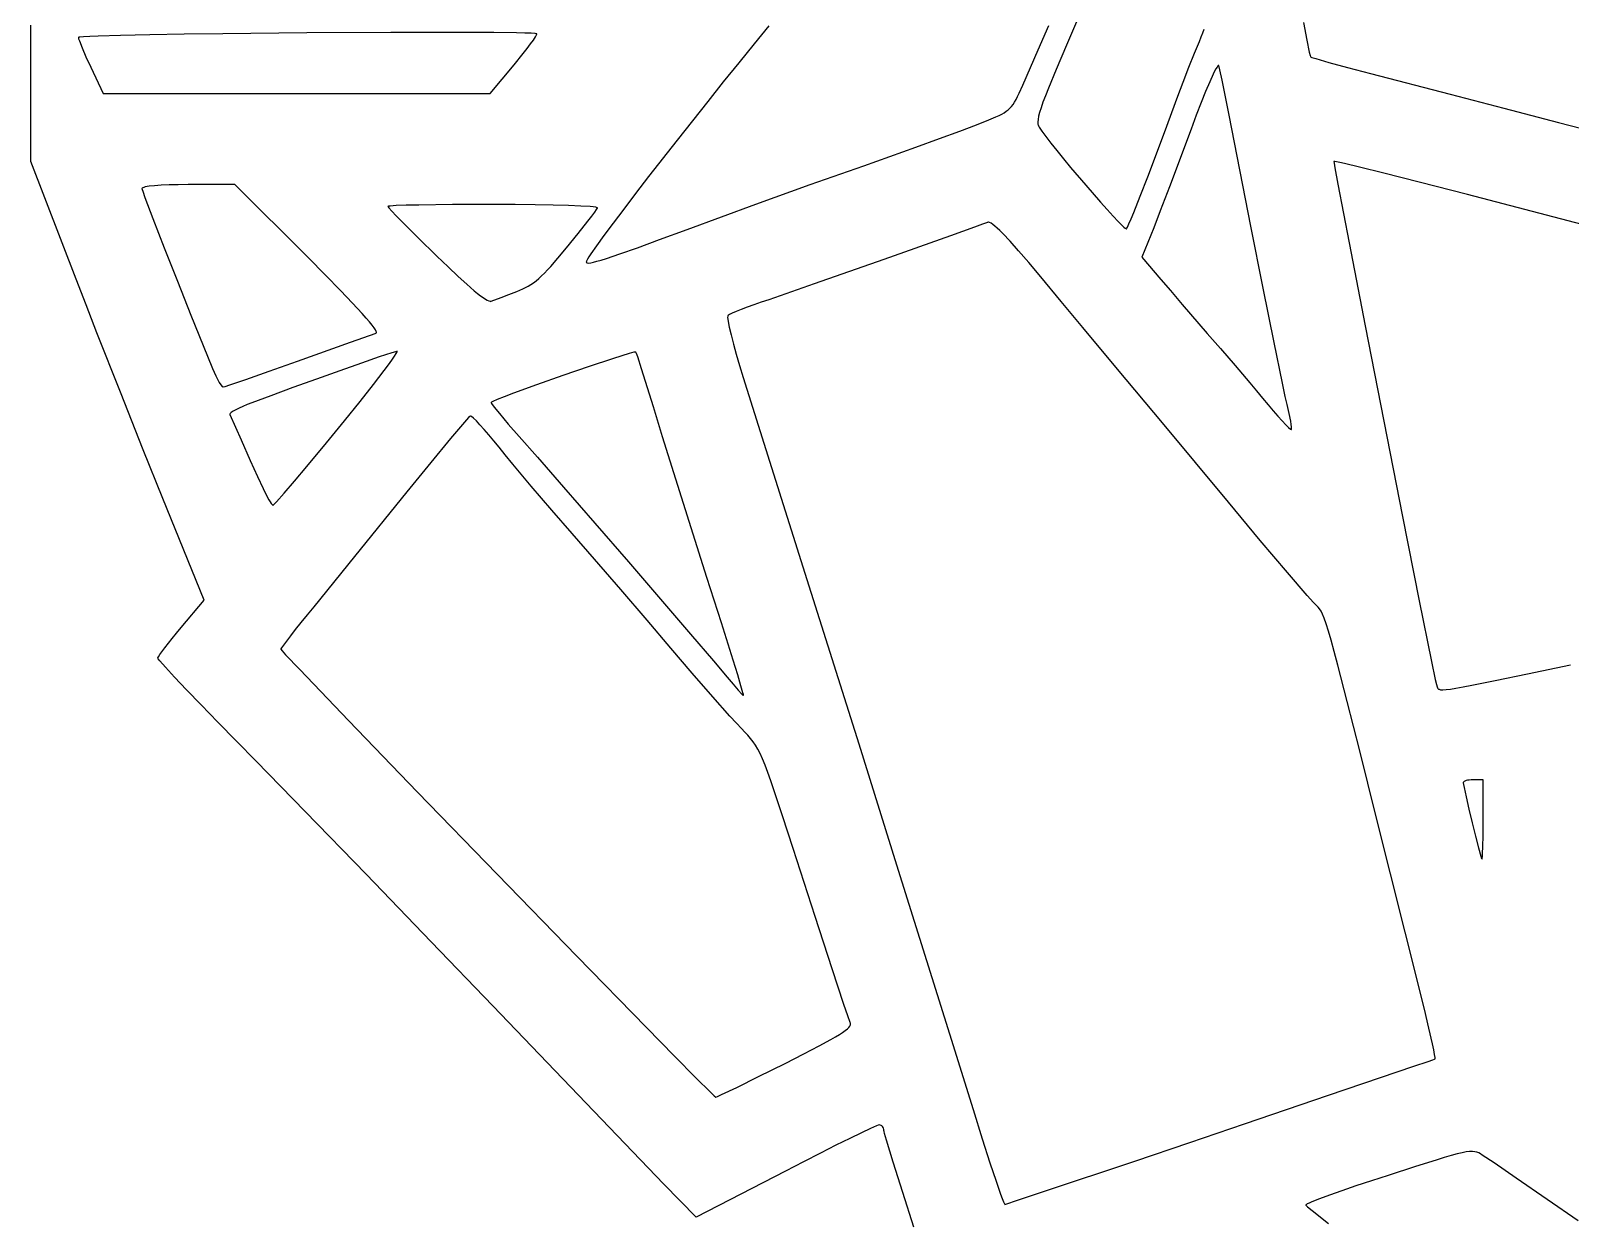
# Model space of a CAD drawing. Extents: x 41 to 5723, y -4869 to 395.
# Drawn here: x 41 to 2607, y -2888 to -901 of the extents above; entities that cross this region are included whole.
import ezdxf

# ---------------------------------------------------------------- set-up
doc = ezdxf.new("R2010")
doc.units = 0

msp = doc.modelspace()

# ---------------------------------------------------------------- linework, layer by layer
at = {"layer": 'Layer 1'}
for p, q in [((40.74402, -1119.62979), (40.74402, -892.08779)), ((1271.0601, -893.41415), (1246.387086, -923.435708)), ((1720.023901, -933.184125), (1737.924622, -892.721359)), ((1788.988142, -874.89395), (1766.989506, -925.585938)), ((2162.399849, -887.762757), (2167.961522, -917.12924)), ((120.679445, -912.317263), (120.1281, -912.59627)), ((120.1281, -912.59627), (120.547971, -914.700793)), ((120.547971, -914.700793), (121.750739, -918.394367)), ((122.310318, -912.038528), (120.679445, -912.317263)), ((121.750739, -918.394367), (126.163904, -929.711504)), ((128.671663, -911.482967), (122.310318, -912.038528)), ((138.934174, -910.931765), (128.671663, -911.482967)), ((152.819887, -910.387104), (138.934174, -910.931765)), ((190.34907, -909.326124), (152.819887, -910.387104)), ((239.035512, -908.317465), (190.34907, -909.326124)), ((296.655514, -907.37857), (239.035512, -908.317465)), ((360.985373, -906.526878), (296.655514, -907.37857)), ((500.879866, -905.15487), (360.985373, -906.526878)), ((640.929389, -904.340967), (500.879866, -905.15487)), ((705.453035, -904.186907), (640.929389, -904.340967)), ((763.344337, -904.224695), (705.453035, -904.186907)), ((812.379595, -904.471773), (763.344337, -904.224695)), ((850.335109, -904.945581), (812.379595, -904.471773)), ((864.463055, -905.272959), (850.335109, -904.945581)), ((874.987177, -905.663559), (864.463055, -905.272959)), ((868.279735, -930.808329), (873.942175, -923.262287)), ((873.942175, -923.262287), (878.519412, -916.86346)), ((881.629513, -906.119563), (874.987177, -905.663559)), ((878.519412, -916.86346), (881.848666, -911.821136)), ((883.408148, -906.372772), (881.629513, -906.119563)), ((881.848666, -911.821136), (883.767155, -908.344603)), ((884.1121, -906.64315), (883.408148, -906.372772)), ((883.767155, -908.344603), (884.146494, -907.258911)), ((884.146494, -907.258911), (884.1121, -906.64315)), ((1246.387086, -923.435708), (1220.95344, -954.682976)), ((1980.748998, -938.682812), (1988.7485, -919.21115)), ((1988.7485, -919.21115), (1991.887686, -911.793963)), ((1991.887686, -911.793963), (1994.607324, -905.049219)), ((1994.607324, -905.049219), (1996.906444, -898.796694)), ((2167.961522, -917.12924), (2171.988397, -937.178523)), ((126.163904, -929.711504), (132.685467, -944.873348)), ((132.685467, -944.873348), (140.6333, -962.20557)), ((846.409, -958.23685), (861.694872, -939.292295)), ((861.694872, -939.292295), (868.279735, -930.808329)), ((1694.3924, -991.97125), (1720.023901, -933.184125)), ((1766.989506, -925.585938), (1749.796767, -965.906481)), ((1971.385238, -962.371275), (1980.748998, -938.682812)), ((2171.988397, -937.178523), (2173.259143, -942.800844)), ((2173.259143, -942.800844), (2173.94562, -945.00382)), ((2173.94562, -945.00382), (2176.419631, -946.007635)), ((2176.419631, -946.007635), (2182.575588, -947.949374)), ((2182.575588, -947.949374), (2204.290027, -954.18154)), ((140.6333, -962.20557), (161.1385, -1005.86177)), ((806.7225, -1005.86177), (846.41, -958.23677)), ((846.41, -958.23677), (846.409, -958.23685)), ((1220.95344, -954.682976), (1195.083757, -986.738343)), ((1749.796767, -965.906481), (1736.94484, -997.142321)), ((1961.773433, -987.299975), (1971.385238, -962.371275)), ((2011.739183, -973.977951), (2005.943674, -986.67999)), ((2014.201885, -968.971806), (2011.739183, -973.977951)), ((2016.340964, -964.934592), (2014.201885, -968.971806)), ((2018.131227, -961.920568), (2016.340964, -964.934592)), ((2019.547482, -959.983997), (2018.131227, -961.920568)), ((2020.107484, -959.436711), (2019.547482, -959.983997)), ((2020.564537, -959.179137), (2020.107484, -959.436711)), ((2020.915492, -959.218056), (2020.564537, -959.179137)), ((2021.1572, -959.56025), (2020.915492, -959.218056)), ((2022.889661, -966.7844), (2021.1572, -959.56025)), ((2026.459216, -983.744453), (2022.889661, -966.7844)), ((2204.290027, -954.18154), (2235.802313, -962.770146)), ((2235.802313, -962.770146), (2273.82582, -972.78502)), ((2273.82582, -972.78502), (2406.530795, -1007.26352)), ((1195.083757, -986.738343), (1169.102631, -1019.184197)), ((1688.312661, -1005.432944), (1694.3924, -991.97125)), ((1736.94484, -997.142321), (1732.001343, -1009.755584)), ((1953.0298, -1010.49235), (1961.773433, -987.299975)), ((2005.943674, -986.67999), (1999.155975, -1002.606624)), ((2038.27245, -1042.407375), (2026.459216, -983.744453)), ((161.1385, -1005.86177), (483.9305, -1005.86177)), ((483.9305, -1005.86177), (806.7225, -1005.86177)), ((1169.102631, -1019.184197), (1118.104432, -1083.576925)), ((1675.588955, -1027.489084), (1678.13757, -1024.108798)), ((1678.13757, -1024.108798), (1680.612547, -1020.28668)), ((1680.612547, -1020.28668), (1683.085587, -1015.949091)), ((1683.085587, -1015.949091), (1685.628392, -1011.022392)), ((1685.628392, -1011.022392), (1688.312661, -1005.432944)), ((1727.968642, -1020.5802), (1724.788602, -1029.777011)), ((1732.001343, -1009.755584), (1727.968642, -1020.5802)), ((1930.374875, -1071.18125), (1953.0298, -1010.49235)), ((1991.577621, -1021.323768), (1983.410151, -1042.397338)), ((1999.155975, -1002.606624), (1991.577621, -1021.323768)), ((2406.530795, -1007.26352), (2496.044623, -1030.548904)), ((1617.310656, -1058.095212), (1637.507, -1050.17955)), ((1637.507, -1050.17955), (1649.663877, -1044.965409)), ((1649.663877, -1044.965409), (1654.735593, -1042.616072)), ((1654.735593, -1042.616072), (1659.231762, -1040.340372)), ((1659.231762, -1040.340372), (1663.224087, -1038.064671)), ((1663.224087, -1038.064671), (1666.784267, -1035.71533)), ((1666.784267, -1035.71533), (1669.984004, -1033.218711)), ((1669.984004, -1033.218711), (1672.895, -1030.501175)), ((1672.895, -1030.501175), (1675.588955, -1027.489084)), ((1719.783092, -1049.209044), (1719.43234, -1053.503064)), ((1720.753963, -1043.93059), (1719.783092, -1049.209044)), ((1722.403087, -1037.50686), (1720.753963, -1043.93059)), ((1724.788602, -1029.777011), (1722.403087, -1037.50686)), ((1983.410151, -1042.397338), (1974.8551, -1065.39325)), ((2074.7353, -1227.45025), (2038.27245, -1042.407375)), ((2496.044623, -1030.548904), (2587.35682, -1054.14432)), ((1555.24475, -1081.212816), (1589.417062, -1068.607581)), ((1589.417062, -1068.607581), (1617.310656, -1058.095212)), ((1719.43234, -1053.503064), (1719.643572, -1056.973493)), ((1719.643572, -1056.973493), (1719.941764, -1058.450124)), ((1719.941764, -1058.450124), (1720.358651, -1059.781174)), ((1720.358651, -1059.781174), (1721.519442, -1062.08695)), ((1721.519442, -1062.08695), (1725.944233, -1068.719456)), ((1725.944233, -1068.719456), (1732.547185, -1077.691934)), ((1732.547185, -1077.691934), (1740.994985, -1088.615842)), ((1902.759, -1144.76835), (1930.374875, -1071.18125)), ((1974.8551, -1065.39325), (1938.805637, -1161.38725)), ((2587.35682, -1054.14432), (2766.859945, -1101.10782)), ((1118.104432, -1083.576925), (1070.5556, -1144.520275)), ((1429.240812, -1126.547306), (1516.21225, -1095.407075)), ((1516.21225, -1095.407075), (1555.24475, -1081.212816)), ((1740.994985, -1088.615842), (1750.954322, -1101.102636)), ((1750.954322, -1101.102636), (1762.091882, -1114.763775)), ((116.15022, -1315.42179), (40.74402, -1119.62979)), ((1339.851, -1157.99755), (1429.240812, -1126.547306)), ((1762.091882, -1114.763775), (1774.074353, -1129.210717)), ((2213.409442, -1119.501691), (2212.97486, -1119.63325)), ((2212.97486, -1119.63325), (2213.276723, -1122.329505)), ((2213.276723, -1122.329505), (2214.513849, -1129.715634)), ((2214.250005, -1119.487491), (2213.409442, -1119.501691)), ((2217.346741, -1119.862041), (2214.250005, -1119.487491)), ((2222.660391, -1120.858636), (2217.346741, -1119.862041)), ((2230.586282, -1122.579016), (2222.660391, -1120.858636)), ((2255.856081, -1128.598076), (2230.586282, -1122.579016)), ((2296.318735, -1138.733125), (2255.856081, -1128.598076)), ((1070.5556, -1144.520275), (1048.886183, -1172.654406)), ((1774.074353, -1129.210717), (1799.240779, -1158.907837)), ((1890.294801, -1177.283745), (1902.759142, -1144.76895)), ((1902.759142, -1144.76895), (1902.759, -1144.76835)), ((2214.513849, -1129.715634), (2219.550685, -1157.318248)), ((2355.136842, -1153.798064), (2296.318735, -1138.733125)), ((2435.473001, -1174.606797), (2355.136842, -1153.798064)), ((226.045518, -1164.244276), (225.9568, -1164.61243)), ((225.9568, -1164.61243), (226.289184, -1166.052668)), ((226.309976, -1163.884115), (226.045518, -1164.244276)), ((226.289184, -1166.052668), (227.259367, -1169.064998)), ((227.35594, -1163.188744), (226.309976, -1163.884115)), ((227.259367, -1169.064998), (230.951318, -1179.39705)), ((229.074344, -1162.528255), (227.35594, -1163.188744)), ((231.444839, -1161.904585), (229.074344, -1162.528255)), ((230.951318, -1179.39705), (244.208878, -1214.428487)), ((238.060715, -1160.775456), (231.444839, -1161.904585)), ((247.040787, -1159.816859), (238.060715, -1160.775456)), ((258.222274, -1159.044297), (247.040787, -1159.816859)), ((271.442392, -1158.473273), (258.222274, -1159.044297)), ((286.538362, -1158.119289), (271.442392, -1158.473273)), ((303.3474, -1157.99785), (286.538362, -1158.119289)), ((380.738, -1157.99785), (303.3474, -1157.99785)), ((503.108, -1279.70585), (380.738, -1157.99785)), ((1048.886183, -1172.654406), (1029.052893, -1198.673359)), ((1249.479275, -1190.657062), (1339.851, -1157.99755)), ((1799.240779, -1158.907837), (1823.787101, -1187.08566)), ((1879.442766, -1204.465536), (1890.294801, -1177.283745)), ((1938.805637, -1161.38725), (1923.509411, -1201.849844)), ((2219.550685, -1157.318248), (2238.172282, -1255.170053)), ((2673.34986, -1236.71125), (2435.473001, -1174.606797)), ((636.290647, -1194.193243), (636.06, -1194.37732)), ((636.06, -1194.37732), (636.479548, -1195.153273)), ((636.974997, -1194.013163), (636.290647, -1194.193243)), ((636.479548, -1195.153273), (637.711062, -1196.709216)), ((639.659268, -1193.665479), (636.974997, -1194.013163)), ((637.711062, -1196.709216), (642.447205, -1201.994417)), ((649.971311, -1193.0234), (639.659268, -1193.665479)), ((642.447205, -1201.994417), (649.942867, -1209.89961)), ((666.267489, -1192.458835), (649.971311, -1193.0234)), ((687.819162, -1191.979536), (666.267489, -1192.458835)), ((743.774433, -1191.307742), (687.819162, -1191.979536)), ((812.008, -1191.07003), (743.774433, -1191.307742)), ((848.375267, -1191.190178), (812.008, -1191.07003)), ((881.688461, -1191.535117), (848.375267, -1191.190178)), ((911.373973, -1192.081595), (881.688461, -1191.535117)), ((936.858195, -1192.806356), (911.373973, -1192.081595)), ((957.567518, -1193.686147), (936.858195, -1192.806356)), ((972.928332, -1194.697712), (957.567518, -1193.686147)), ((978.423796, -1195.245643), (972.928332, -1194.697712)), ((975.845505, -1210.685104), (980.783178, -1204.102822)), ((982.367029, -1195.817798), (978.423796, -1195.245643)), ((980.783178, -1204.102822), (984.015525, -1199.458404)), ((984.686331, -1196.411269), (982.367029, -1195.817798)), ((984.015525, -1199.458404), (984.91953, -1197.947675)), ((985.214601, -1196.71509), (984.686331, -1196.411269)), ((984.91953, -1197.947675), (985.31, -1197.02315)), ((985.31, -1197.02315), (985.214601, -1196.71509)), ((1029.052893, -1198.673359), (1011.380323, -1222.159524)), ((1191.860091, -1211.668698), (1249.479275, -1190.657062)), ((1823.787101, -1187.08566), (1834.994442, -1199.633478)), ((1834.994442, -1199.633478), (1845.046819, -1210.635845)), ((1874.970178, -1215.165137), (1879.442766, -1204.465536)), ((1923.509411, -1201.849844), (1912.678, -1230.09625)), ((244.208878, -1214.428487), (263.140493, -1263.164513)), ((649.942867, -1209.89961), (659.872487, -1220.091484)), ((659.872487, -1220.091484), (685.731352, -1246.002019)), ((953.125972, -1239.346128), (969.43505, -1218.93395)), ((969.43505, -1218.93395), (975.845505, -1210.685104)), ((1011.380323, -1222.159524), (996.193069, -1242.695291)), ((1134.799, -1232.74235), (1191.860091, -1211.668698)), ((1613.735338, -1229.035462), (1573.928981, -1243.406612)), ((1627.233873, -1224.041604), (1613.735338, -1229.035462)), ((1635.5273, -1220.83445), (1627.233873, -1224.041604)), ((1636.260283, -1220.668252), (1635.5273, -1220.83445)), ((1637.09682, -1220.66762), (1636.260283, -1220.668252)), ((1639.091699, -1221.1742), (1637.09682, -1220.66762)), ((1641.534222, -1222.376475), (1639.091699, -1221.1742)), ((1644.446677, -1224.29673), (1641.534222, -1222.376475)), ((1647.851347, -1226.957251), (1644.446677, -1224.29673)), ((1651.770519, -1230.380323), (1647.851347, -1226.957251)), ((1656.226479, -1234.588232), (1651.770519, -1230.380323)), ((1845.046819, -1210.635845), (1853.61092, -1219.704218)), ((1853.61092, -1219.704218), (1860.353432, -1226.450055)), ((1860.353432, -1226.450055), (1862.937432, -1228.830603)), ((1862.937432, -1228.830603), (1864.941044, -1230.484813)), ((1864.941044, -1230.484813), (1866.322602, -1231.364118)), ((1866.322602, -1231.364118), (1866.76709, -1231.498004)), ((1866.76709, -1231.498004), (1867.040442, -1231.41995)), ((1867.040442, -1231.41995), (1867.688657, -1230.621227)), ((1867.688657, -1230.621227), (1868.62949, -1228.998911)), ((1868.62949, -1228.998911), (1871.319244, -1223.461785)), ((1871.319244, -1223.461785), (1874.970178, -1215.165137)), ((1912.678, -1230.09625), (1892.8343, -1279.04415)), ((2095.116506, -1330.782673), (2074.7353, -1227.45025)), ((685.731352, -1246.002019), (717.4193, -1277.05952)), ((933.7163, -1263.16895), (953.125972, -1239.346128)), ((996.193069, -1242.695291), (983.815725, -1259.863047)), ((1051.900019, -1263.076624), (1089.028137, -1249.58778)), ((1089.028137, -1249.58778), (1134.7991, -1232.74255)), ((1134.7991, -1232.74255), (1134.799, -1232.74235)), ((1573.928981, -1243.406612), (1462.72135, -1282.8459)), ((1661.241513, -1239.603262), (1656.226479, -1234.588232)), ((1673.037942, -1252.143832), (1661.241513, -1239.603262)), ((1687.338092, -1268.180314), (1673.037942, -1252.143832)), ((2238.172282, -1255.170053), (2264.948414, -1393.360441)), ((263.140493, -1263.164513), (285.157175, -1319.062897)), ((532.168125, -1308.953401), (503.108, -1279.70585)), ((717.4193, -1277.05952), (736.234669, -1295.194057)), ((907.402659, -1294.25748), (919.528538, -1280.294511)), ((919.528538, -1280.294511), (933.7163, -1263.16895)), ((968.789145, -1282.424088), (967.295874, -1285.306825)), ((971.228341, -1278.38614), (968.789145, -1282.424088)), ((974.572885, -1273.245183), (971.228341, -1278.38614)), ((983.815725, -1259.863047), (974.572885, -1273.245183)), ((991.754442, -1283.691488), (1000.44075, -1280.946339)), ((1000.44075, -1280.946339), (1022.631854, -1273.449379)), ((1022.631854, -1273.449379), (1051.900019, -1263.076624)), ((1462.72135, -1282.8459), (1346.800944, -1323.525462)), ((1704.32025, -1287.890992), (1687.338092, -1268.180314)), ((1892.8343, -1279.04415), (1924.5843, -1316.08575)), ((736.234669, -1295.194057), (752.972655, -1310.886887)), ((892.028586, -1310.221624), (896.858076, -1305.491937)), ((896.858076, -1305.491937), (901.962743, -1300.188642)), ((901.962743, -1300.188642), (907.402659, -1294.25748)), ((966.916639, -1286.298676), (966.7891, -1286.98215)), ((966.7891, -1286.98215), (966.88997, -1287.549319)), ((966.88997, -1287.549319), (967.200735, -1288.008088)), ((967.295874, -1285.306825), (966.916639, -1286.298676)), ((967.200735, -1288.008088), (967.733628, -1288.354703)), ((967.733628, -1288.354703), (968.500882, -1288.58541)), ((968.500882, -1288.58541), (970.787402, -1288.68408)), ((970.787402, -1288.68408), (974.158156, -1288.274059)), ((974.158156, -1288.274059), (978.711007, -1287.325311)), ((978.711007, -1287.325311), (984.543815, -1285.8078)), ((984.543815, -1285.8078), (991.754442, -1283.691488)), ((1724.1627, -1311.45415), (1704.32025, -1287.890992)), ((132.792636, -1358.459148), (116.15022, -1315.42179)), ((285.157175, -1319.062897), (307.669935, -1375.581411)), ((556.871953, -1334.224453), (532.168125, -1308.953401)), ((577.265991, -1355.573265), (556.871953, -1334.224453)), ((752.972655, -1310.886887), (767.602247, -1324.114756)), ((767.602247, -1324.114756), (780.092437, -1334.854407)), ((851.034, -1335.92935), (856.090208, -1333.920434)), ((856.090208, -1333.920434), (860.880931, -1331.82625)), ((860.880931, -1331.82625), (865.466242, -1329.592539)), ((865.466242, -1329.592539), (869.906216, -1327.165039)), ((869.906216, -1327.165039), (874.260925, -1324.489492)), ((874.260925, -1324.489492), (878.590443, -1321.511637)), ((878.590443, -1321.511637), (882.954843, -1318.177213)), ((882.954843, -1318.177213), (887.4142, -1314.431962)), ((887.4142, -1314.431962), (892.028586, -1310.221624)), ((1346.800944, -1323.525462), (1271.0643, -1349.81845)), ((1758.53792, -1353.022625), (1724.1627, -1311.45415)), ((1924.5843, -1316.08575), (1940.39728, -1334.699587)), ((2113.265265, -1421.092462), (2095.116506, -1330.782673)), ((151.062815, -1405.224956), (132.792636, -1358.459148)), ((593.396742, -1373.054099), (577.265991, -1355.573265)), ((780.092437, -1334.854407), (785.525567, -1339.283884)), ((785.525567, -1339.283884), (790.412217, -1343.082585)), ((790.412217, -1343.082585), (794.748512, -1346.247604)), ((794.748512, -1346.247604), (798.530577, -1348.776034)), ((798.530577, -1348.776034), (801.754534, -1350.664967)), ((801.754534, -1350.664967), (804.416507, -1351.911498)), ((804.416507, -1351.911498), (806.512621, -1352.512717)), ((806.512621, -1352.512717), (807.34727, -1352.570428)), ((807.34727, -1352.570428), (808.039, -1352.46572)), ((808.039, -1352.46572), (824.823497, -1346.181865)), ((824.823497, -1346.181865), (837.525568, -1341.303597)), ((837.525568, -1341.303597), (851.0338, -1335.92922)), ((851.0338, -1335.92922), (851.034, -1335.92935)), ((1246.280308, -1358.23137), (1235.089787, -1362.259542)), ((1258.369997, -1354.048167), (1246.280308, -1358.23137)), ((1271.0643, -1349.81845), (1258.369997, -1354.048167)), ((1794.277363, -1395.9555), (1758.53792, -1353.022625)), ((1940.39728, -1334.699587), (1960.303037, -1357.840275)), ((1960.303037, -1357.840275), (2001.9749, -1406.04405)), ((307.669935, -1375.581411), (328.089784, -1426.177824)), ((599.877919, -1380.36098), (593.396742, -1373.054099)), ((605.310714, -1386.721214), (599.877919, -1380.36098)), ((1202.489683, -1377.275719), (1202.38633, -1379.245558)), ((1202.38633, -1379.245558), (1202.608538, -1382.133945)), ((1202.668289, -1376.651606), (1202.489683, -1377.275719)), ((1202.608538, -1382.133945), (1203.140805, -1385.888555)), ((1202.9341, -1376.27675), (1202.668289, -1376.651606)), ((1203.757381, -1375.558124), (1202.9341, -1376.27675)), ((1205.210467, -1374.651526), (1203.757381, -1375.558124)), ((1209.858773, -1372.328673), (1205.210467, -1374.651526)), ((1216.584465, -1369.416713), (1209.858773, -1372.328673)), ((1225.092988, -1366.024162), (1216.584465, -1369.416713)), ((1235.089787, -1362.259542), (1225.092988, -1366.024162)), ((190.068057, -1504.019815), (151.062815, -1405.224956)), ((573.800737, -1420.679062), (616.217, -1405.38285)), ((609.70094, -1392.141583), (605.310714, -1386.721214)), ((613.05441, -1396.62887), (609.70094, -1392.141583)), ((615.376938, -1400.189858), (613.05441, -1396.62887)), ((616.674337, -1402.831329), (615.376938, -1400.189858)), ((616.217, -1405.38285), (616.711035, -1405.084278)), ((616.94043, -1403.809365), (616.674337, -1402.831329)), ((616.711035, -1405.084278), (616.95242, -1404.560066)), ((616.95242, -1404.560066), (616.94043, -1403.809365)), ((1203.140805, -1385.888555), (1205.073502, -1395.787155)), ((1205.073502, -1395.787155), (1208.060398, -1408.522774)), ((1208.060398, -1408.522774), (1211.977468, -1423.676827)), ((1852.4857, -1465.57415), (1794.277363, -1395.9555)), ((2001.9749, -1406.04405), (2023.782358, -1430.890094)), ((2264.948414, -1393.360441), (2295.987846, -1552.061186)), ((328.089784, -1426.177824), (343.827736, -1464.309907)), ((485.248, -1452.34635), (573.800737, -1420.679062)), ((648.492043, -1436.462972), (642.38584, -1438.338016)), ((651.269, -1435.80975), (648.492043, -1436.462972)), ((650.053406, -1439.602811), (651.450406, -1436.772226)), ((651.465878, -1435.870571), (651.269, -1435.80975)), ((651.450406, -1436.772226), (651.561062, -1436.052145)), ((651.561062, -1436.052145), (651.465878, -1435.870571)), ((1211.977468, -1423.676827), (1216.700691, -1440.830731)), ((2023.782358, -1430.890094), (2048.442337, -1459.45685)), ((2127.197217, -1488.829895), (2113.265265, -1421.092462)), ((438.294803, -1469.110666), (485.24821, -1452.34683)), ((485.24821, -1452.34683), (485.248, -1452.34635)), ((591.877376, -1455.517825), (556.019127, -1468.138487)), ((621.627456, -1445.245855), (591.877376, -1455.517825)), ((642.38584, -1438.338016), (621.627456, -1445.245855)), ((629.979737, -1467.900885), (637.041164, -1458.45054)), ((637.041164, -1458.45054), (642.783864, -1450.527234)), ((642.783864, -1450.527234), (647.142918, -1444.216236)), ((647.142918, -1444.216236), (650.053406, -1439.602811)), ((971.629007, -1461.21196), (927.516766, -1476.406116)), ((1010.353987, -1448.304487), (971.629007, -1461.21196)), ((1025.964288, -1443.316261), (1010.353987, -1448.304487)), ((1038.149415, -1439.629312), (1025.964288, -1443.316261)), ((1046.216581, -1437.486841), (1038.149415, -1439.629312)), ((1048.489433, -1437.070785), (1046.216581, -1437.486841)), ((1049.473, -1437.13205), (1048.489433, -1437.070785)), ((1050.479426, -1439.426477), (1049.473, -1437.13205)), ((1052.439273, -1445.069537), (1050.479426, -1439.426477)), ((1058.816162, -1464.913275), (1052.439273, -1445.069537)), ((1216.700691, -1440.830731), (1222.106043, -1459.5659)), ((1222.106043, -1459.5659), (1228.0695, -1479.46375)), ((2048.442337, -1459.45685), (2072.854273, -1488.271706)), ((343.827736, -1464.309907), (349.13194, -1476.657378)), ((349.13194, -1476.657378), (352.2948, -1483.43543)), ((352.2948, -1483.43543), (353.588002, -1485.846132)), ((353.588002, -1485.846132), (354.950968, -1488.0863)), ((354.950968, -1488.0863), (357.669147, -1491.868997)), ((372.417588, -1491.972325), (399.341024, -1482.773917)), ((399.341024, -1482.773917), (438.294803, -1469.110666)), ((516.936238, -1482.092401), (477.512235, -1496.364127)), ((556.019127, -1468.138487), (516.936238, -1482.092401)), ((612.160387, -1491.041625), (629.979737, -1467.900885)), ((927.516766, -1476.406116), (883.559554, -1491.941339)), ((1078.5772, -1528.41325), (1058.816162, -1464.913275)), ((1228.0695, -1479.46375), (1272.139175, -1619.031225)), ((1927.395838, -1555.28385), (1852.4857, -1465.57415)), ((2072.854273, -1488.271706), (2083.998298, -1501.68698)), ((228.329131, -1599.962162), (190.068057, -1504.019815)), ((357.669147, -1491.868997), (360.015256, -1494.411462)), ((360.015256, -1494.411462), (360.913132, -1495.101337)), ((360.913132, -1495.101337), (361.55521, -1495.34163)), ((361.55521, -1495.34163), (364.726847, -1494.470882)), ((364.726847, -1494.470882), (372.417588, -1491.972325)), ((440.630647, -1509.938223), (409.175, -1521.79925)), ((477.512235, -1496.364127), (440.630647, -1509.938223)), ((589.845177, -1519.267318), (612.160387, -1491.041625)), ((830.038177, -1511.627638), (818.279381, -1516.252521)), ((845.299662, -1505.872012), (830.038177, -1511.627638)), ((883.559554, -1491.941339), (845.299662, -1505.872012)), ((2083.998298, -1501.68698), (2093.9176, -1513.86205)), ((2093.9176, -1513.86205), (2103.127628, -1524.897556)), ((2131.961777, -1511.24969), (2127.197217, -1488.829895)), ((2134.928, -1524.44525), (2131.961777, -1511.24969)), ((373.847064, -1538.908977), (373.110029, -1539.723209)), ((374.944541, -1537.984287), (373.847064, -1538.908977)), ((378.143307, -1535.842297), (374.944541, -1537.984287)), ((382.5513, -1533.37475), (378.143307, -1535.842297)), ((388.013493, -1530.659159), (382.5513, -1533.37475)), ((394.374859, -1527.773037), (388.013493, -1530.659159)), ((401.480371, -1524.793897), (394.374859, -1527.773037)), ((409.175, -1521.79925), (401.480371, -1524.793897)), ((563.553467, -1551.895828), (589.845177, -1519.267318)), ((808.724198, -1520.537698), (808.041, -1521.13725)), ((808.041, -1521.13725), (808.28501, -1521.783366)), ((808.28501, -1521.783366), (809.000891, -1522.957549)), ((810.71606, -1519.503459), (808.724198, -1520.537698)), ((809.000891, -1522.957549), (811.751372, -1526.769972)), ((818.279381, -1516.252521), (810.71606, -1519.503459)), ((811.751372, -1526.769972), (816.098654, -1532.334225)), ((816.098654, -1532.334225), (821.84895, -1539.410014)), ((821.84895, -1539.410014), (836.783428, -1557.135024)), ((1093.832041, -1578.436094), (1078.5772, -1528.41325)), ((2103.127628, -1524.897556), (2111.787305, -1535.049391)), ((2111.787305, -1535.049391), (2119.718345, -1544.116018)), ((2134.92796, -1524.44535), (2134.928, -1524.44525)), ((2138.4833, -1539.607234), (2134.92796, -1524.44535)), ((2141.046451, -1552.474674), (2138.4833, -1539.607234)), ((373.110029, -1539.723209), (372.752815, -1540.417297)), ((372.752815, -1540.417297), (372.7948, -1540.98155)), ((372.7948, -1540.98155), (391.492613, -1583.627507)), ((533.804621, -1588.245018), (563.553467, -1551.895828)), ((763.802319, -1553.973153), (753.642749, -1565.754058)), ((770.613264, -1546.424533), (763.802319, -1553.973153)), ((772.627351, -1544.399627), (770.613264, -1546.424533)), ((773.6415, -1543.62755), (772.627351, -1544.399627)), ((774.35077, -1543.77839), (773.6415, -1543.62755)), ((775.470865, -1544.462142), (774.35077, -1543.77839)), ((778.850513, -1547.327609), (775.470865, -1544.462142)), ((783.59441, -1552.022416), (778.850513, -1547.327609)), ((789.516525, -1558.345025), (783.59441, -1552.022416)), ((796.430824, -1566.0939), (789.516525, -1558.345025)), ((836.783428, -1557.135024), (855.0045, -1578.02265)), ((2037.0327, -1687.16215), (1927.395838, -1555.28385)), ((2119.718345, -1544.116018), (2126.742462, -1551.8959)), ((2126.742462, -1551.8959), (2132.681372, -1558.187501)), ((2132.681372, -1558.187501), (2137.356789, -1562.789284)), ((2137.356789, -1562.789284), (2140.590427, -1565.499713)), ((2141.878441, -1557.641026), (2141.046451, -1552.474674)), ((2142.369367, -1561.745427), (2141.878441, -1557.641026)), ((2142.488222, -1564.625095), (2142.369367, -1561.745427)), ((2142.398433, -1565.554785), (2142.488222, -1564.625095)), ((2295.987846, -1552.061186), (2327.399343, -1711.444065)), ((391.492613, -1583.627507), (406.663514, -1617.855394)), ((501.118, -1627.63275), (533.804621, -1588.245018)), ((740.568639, -1581.247897), (707.41314, -1621.296968)), ((753.642749, -1565.754058), (740.568639, -1581.247897)), ((804.151275, -1575.067503), (796.430824, -1566.0939)), ((812.491845, -1585.064299), (804.151275, -1575.067503)), ((821.2665, -1595.88275), (812.491845, -1585.064299)), ((855.0045, -1578.02265), (885.334675, -1612.284105)), ((1115.784175, -1648.79875), (1093.832041, -1578.436094)), ((2140.590427, -1565.499713), (2141.610864, -1566.082689)), ((2141.610864, -1566.082689), (2142.204, -1566.11725)), ((2142.204, -1566.11725), (2142.398433, -1565.554785)), ((261.00922, -1681.20779), (228.329131, -1599.962162)), ((831.569388, -1608.588494), (821.2665, -1595.88275)), ((844.283003, -1623.984061), (831.569388, -1608.588494)), ((885.334675, -1612.284105), (928.974087, -1662.234542)), ((406.663514, -1617.855394), (418.687324, -1644.486859)), ((480.612404, -1652.085921), (501.1176, -1627.63265)), ((501.1176, -1627.63265), (501.118, -1627.63275)), ((707.41314, -1621.296968), (667.8085, -1669.96555)), ((874.927025, -1660.457162), (844.283003, -1623.984061)), ((1272.139175, -1619.031225), (1334.5645, -1816.14575)), ((418.687324, -1644.486859), (427.943862, -1664.34355)), ((427.943862, -1664.34355), (434.812949, -1678.247116)), ((463.083776, -1672.44643), (480.612404, -1652.085921)), ((909.167784, -1700.527058), (874.927025, -1660.457162)), ((928.974087, -1662.234542), (981.124594, -1722.292905)), ((1141.457022, -1730.075406), (1115.784175, -1648.79875)), ((329.80082, -1850.54079), (261.00922, -1681.20779)), ((434.812949, -1678.247116), (437.470892, -1683.223243)), ((437.470892, -1683.223243), (439.674405, -1687.019206)), ((439.674405, -1687.019206), (441.470964, -1689.737713)), ((441.470964, -1689.737713), (442.908048, -1691.481468)), ((442.908048, -1691.481468), (444.033134, -1692.353178)), ((444.033134, -1692.353178), (444.493515, -1692.494112)), ((444.493515, -1692.494112), (444.8937, -1692.45555)), ((444.8937, -1692.45555), (446.712707, -1690.701134)), ((446.712707, -1690.701134), (450.516086, -1686.605774)), ((450.516086, -1686.605774), (463.083776, -1672.44643)), ((667.8085, -1669.96555), (580.413313, -1777.78315)), ((2090.300918, -1750.972447), (2037.0327, -1687.16215)), ((942.9745, -1739.41875), (909.167784, -1700.527058)), ((2327.399343, -1711.444065), (2355.291667, -1851.680851)), ((980.522477, -1782.402977), (942.9745, -1739.41875)), ((981.124594, -1722.292905), (1036.98805, -1786.878137)), ((1167.874, -1812.84025), (1141.457022, -1730.075406)), ((2135.755583, -1804.736717), (2090.300918, -1750.972447)), ((580.413313, -1777.78315), (512.3655, -1861.78855)), ((1024.085688, -1832.766687), (980.522477, -1782.402977)), ((1036.98805, -1786.878137), (1140.661237, -1907.304989)), ((1167.8742, -1812.84075), (1167.874, -1812.84025)), ((1192.079417, -1888.650036), (1167.8742, -1812.84075)), ((1334.5645, -1816.14575), (1420.781656, -2090.103234)), ((2168.559805, -1842.873954), (2135.755583, -1804.736717)), ((1068.269055, -1884.24668), (1024.085688, -1832.766687)), ((2178.706474, -1854.33837), (2168.559805, -1842.873954)), ((291.43622, -1896.18139), (329.80082, -1850.54079)), ((512.3655, -1861.78855), (501.270567, -1875.193411)), ((2183.8767, -1859.80315), (2178.706474, -1854.33837)), ((2186.495245, -1862.228435), (2183.8767, -1859.80315)), ((2188.981045, -1865.09849), (2186.495245, -1862.228435)), ((2191.464908, -1868.873555), (2188.981045, -1865.09849)), ((2194.077638, -1874.013869), (2191.464908, -1868.873555)), ((2355.291667, -1851.680851), (2375.773585, -1952.943321)), ((283.709322, -1905.477976), (291.43622, -1896.18139)), ((490.950786, -1887.916141), (481.623196, -1899.646681)), ((501.270567, -1875.193411), (490.950786, -1887.916141)), ((1107.6775, -1930.57975), (1068.269055, -1884.24668)), ((1211.69577, -1951.002778), (1192.079417, -1888.650036)), ((2196.950041, -1880.979671), (2194.077638, -1874.013869)), ((2200.212923, -1890.231201), (2196.950041, -1880.979671)), ((2203.997091, -1902.228697), (2200.212923, -1890.231201)), ((264.233792, -1930.081129), (276.501766, -1914.371489)), ((276.501766, -1914.371489), (283.709322, -1905.477976)), ((466.812749, -1918.890966), (461.76397, -1925.784597)), ((473.504838, -1910.074975), (466.812749, -1918.890966)), ((481.623196, -1899.646681), (473.504838, -1910.074975)), ((1140.661237, -1907.304989), (1178.874681, -1951.984496)), ((2208.43335, -1917.4324), (2203.997091, -1902.228697)), ((2213.652506, -1936.302548), (2208.43335, -1917.4324)), ((252.41022, -1947.11369), (253.408868, -1945.196494)), ((252.623609, -1947.638927), (252.41022, -1947.11369)), ((253.256911, -1948.587226), (252.623609, -1947.638927)), ((255.742076, -1951.708928), (253.256911, -1948.587226)), ((253.408868, -1945.196494), (255.810532, -1941.573974)), ((255.810532, -1941.573974), (264.233792, -1930.081129)), ((457.746782, -1931.842368), (457.4645, -1932.56455)), ((457.4645, -1932.56455), (459.531012, -1935.114195)), ((458.575541, -1930.445811), (457.746782, -1931.842368)), ((461.76397, -1925.784597), (458.575541, -1930.445811)), ((459.531012, -1935.114195), (465.555251, -1941.714342)), ((465.555251, -1941.714342), (488.425137, -1965.982388)), ((1143.375834, -1972.396317), (1107.6775, -1930.57975)), ((2219.785364, -1959.29938), (2213.652506, -1936.302548)), ((265.298387, -1962.544131), (255.742076, -1951.708928)), ((280.420268, -1978.913907), (265.298387, -1962.544131)), ((488.425137, -1965.982388), (523.970602, -2003.201185)), ((1177.461725, -2011.608387), (1143.375834, -1972.396317)), ((1178.874681, -1951.984496), (1201.6085, -1978.86665)), ((1219.124249, -1975.098189), (1211.69577, -1951.002778)), ((1224.614863, -1993.387757), (1219.124249, -1975.098189)), ((2235.315413, -2019.514056), (2219.785364, -1959.29938)), ((2375.773585, -1952.943321), (2382.01963, -1982.762867)), ((2481.971192, -1984.706252), (2535.878755, -1973.436933)), ((2535.878755, -1973.436933), (2607.20386, -1958.36165)), ((300.448832, -2000.112865), (280.420268, -1978.913907)), ((324.725196, -2025.435614), (300.448832, -2000.112865)), ((1201.6085, -1978.86665), (1211.613042, -1990.969258)), ((1211.613042, -1990.969258), (1220.129312, -2000.777437)), ((1220.129312, -2000.777437), (1226.165127, -2007.236998)), ((1227.904063, -2005.057578), (1224.614863, -1993.387757)), ((2382.01963, -1982.762867), (2383.931122, -1991.385362)), ((2383.931122, -1991.385362), (2384.95386, -1995.40325)), ((2384.95386, -1995.40325), (2385.625815, -1997.014746)), ((2385.625815, -1997.014746), (2386.058988, -1997.717242)), ((2386.058988, -1997.717242), (2386.608797, -1998.342345)), ((2386.608797, -1998.342345), (2387.31412, -1998.883635)), ((2387.31412, -1998.883635), (2388.213835, -1999.334693)), ((2388.213835, -1999.334693), (2389.34682, -1999.689101)), ((2389.34682, -1999.689101), (2390.751955, -1999.940438)), ((2390.751955, -1999.940438), (2394.534185, -2000.108225)), ((2394.534185, -2000.108225), (2399.871552, -1999.786702)), ((2399.871552, -1999.786702), (2407.075085, -1998.924515)), ((2407.075085, -1998.924515), (2416.455811, -1997.47031)), ((2416.455811, -1997.47031), (2428.324757, -1995.372735)), ((2428.324757, -1995.372735), (2442.992951, -1992.580436)), ((2442.992951, -1992.580436), (2481.971192, -1984.706252)), ((352.590472, -2054.176762), (324.725196, -2025.435614)), ((523.970602, -2003.201185), (570.088094, -2051.203232)), ((1206.090503, -2043.875139), (1177.461725, -2011.608387)), ((1226.165127, -2007.236998), (1227.942805, -2008.881612)), ((1228.640774, -2008.155739), (1227.904063, -2005.057578)), ((1227.942805, -2008.881612), (1228.467327, -2009.249977)), ((1228.467327, -2009.249977), (1228.7283, -2009.29375)), ((1228.7283, -2009.29375), (1228.640774, -2008.155739)), ((2256.069942, -2101.758341), (2235.315413, -2019.514056)), ((570.088094, -2051.203232), (685.624941, -2170.887068)), ((1217.157016, -2056.047513), (1206.090503, -2043.875139)), ((383.385775, -2085.630918), (352.590472, -2054.176762)), ((1225.4175, -2064.85575), (1217.157016, -2056.047513)), ((1231.034066, -2070.638097), (1225.4175, -2064.85575)), ((1236.057648, -2076.016404), (1231.034066, -2070.638097)), ((1240.608394, -2081.268755), (1236.057648, -2076.016404)), ((416.45222, -2119.09269), (383.385775, -2085.630918)), ((1244.806452, -2086.673234), (1240.608394, -2081.268755)), ((1248.771967, -2092.507927), (1244.806452, -2086.673234)), ((1252.625089, -2099.050916), (1248.771967, -2092.507927)), ((1256.485963, -2106.580287), (1252.625089, -2099.050916)), ((1420.781656, -2090.103234), (1484.05425, -2291.816875)), ((2283.0954, -2209.71415), (2256.069942, -2101.758341)), ((498.142157, -2202.953377), (416.45222, -2119.09269)), ((1260.474738, -2115.374125), (1256.485963, -2106.580287)), ((1264.711559, -2125.710513), (1260.474738, -2115.374125)), ((1269.316575, -2137.867537), (1264.711559, -2125.710513)), ((1274.409933, -2152.123281), (1269.316575, -2137.867537)), ((1280.11178, -2168.755828), (1274.409933, -2152.123281)), ((2428.694975, -2154.870658), (2428.611, -2155.47511)), ((2428.611, -2155.47511), (2428.938338, -2158.209439)), ((2428.941731, -2154.29818), (2428.694975, -2154.870658)), ((2429.892583, -2153.253025), (2428.941731, -2154.29818)), ((2431.401542, -2152.347397), (2429.892583, -2153.253025)), ((2433.406596, -2151.589046), (2431.401542, -2152.347397)), ((2435.845732, -2150.985725), (2433.406596, -2151.589046)), ((2438.656936, -2150.545184), (2435.845732, -2150.985725)), ((2441.778197, -2150.275175), (2438.656936, -2150.545184)), ((2445.1475, -2150.18345), (2441.778197, -2150.275175)), ((2461.684, -2150.18345), (2445.1475, -2150.18345)), ((2461.684, -2216.32925), (2461.684, -2150.18345)), ((685.624941, -2170.887068), (818.20725, -2307.693879)), ((1293.821529, -2210.263674), (1280.11178, -2168.755828)), ((2428.938338, -2158.209439), (2429.865447, -2163.211072)), ((2429.865447, -2163.211072), (2433.189536, -2178.667493)), ((2433.189536, -2178.667493), (2437.924392, -2199.146863)), ((599.67597, -2307.77394), (498.142157, -2202.953377)), ((2437.924392, -2199.146863), (2443.411137, -2221.951672)), ((1311.407, -2264.61575), (1293.821529, -2210.263674)), ((2331.629888, -2404.100737), (2283.0954, -2209.71415)), ((2443.411137, -2221.951672), (2448.990897, -2244.384412)), ((2461.559848, -2242.012488), (2461.68387, -2216.32931)), ((2461.68387, -2216.32931), (2461.684, -2216.32925)), ((2448.990897, -2244.384412), (2454.004795, -2263.747571)), ((2461.18778, -2263.044785), (2461.559848, -2242.012488)), ((1348.055933, -2377.9833), (1311.407, -2264.61575)), ((2454.004795, -2263.747571), (2457.793955, -2277.34364)), ((2457.793955, -2277.34364), (2459.023359, -2281.136044)), ((2459.023359, -2281.136044), (2459.435735, -2282.133319)), ((2459.435735, -2282.133319), (2459.6995, -2282.47511)), ((2459.6995, -2282.47511), (2459.939796, -2282.131946)), ((2459.939796, -2282.131946), (2460.164589, -2281.125064)), ((2460.164589, -2281.125064), (2460.567665, -2277.255794)), ((2460.567665, -2277.255794), (2460.908728, -2271.138601)), ((2460.908728, -2271.138601), (2461.18778, -2263.044785)), ((708.155157, -2420.283877), (599.67597, -2307.77394)), ((818.20725, -2307.693879), (951.00659, -2444.283648)), ((1484.05425, -2291.816875), (1572.0275, -2573.51475)), ((1376.395287, -2465.12005), (1348.055933, -2377.9833)), ((2363.7933, -2532.50615), (2331.629888, -2404.100737)), ((810.68122, -2527.21269), (708.155157, -2420.283877)), ((951.00659, -2444.283648), (1067.194531, -2563.316361)), ((1396.052998, -2524.59965), (1376.395287, -2465.12005)), ((1095.76922, -2824.20769), (810.68122, -2527.21269)), ((1402.509967, -2543.522284), (1396.052998, -2524.59965)), ((2371.234722, -2564.307784), (2363.7933, -2532.50615)), ((1067.194531, -2563.316361), (1113.800343, -2610.830066)), ((1398.494853, -2568.239129), (1401.907749, -2565.441655)), ((1401.907749, -2565.441655), (1404.40403, -2562.943583)), ((1406.657, -2554.99575), (1402.509967, -2543.522284)), ((1404.40403, -2562.943583), (1406.055395, -2560.697433)), ((1406.055395, -2560.697433), (1406.586641, -2559.653993)), ((1406.586641, -2559.653993), (1406.933545, -2558.65573)), ((1406.957836, -2555.872653), (1406.657, -2554.99575)), ((1406.933545, -2558.65573), (1407.105071, -2557.696709)), ((1407.11018, -2556.770995), (1406.957836, -2555.872653)), ((1407.105071, -2557.696709), (1407.11018, -2556.770995)), ((2377.187855, -2590.466366), (2371.234722, -2564.307784)), ((1354.753339, -2593.970123), (1374.243108, -2583.372579)), ((1374.243108, -2583.372579), (1382.039469, -2578.902728)), ((1382.039469, -2578.902728), (1388.632413, -2574.922187)), ((1388.632413, -2574.922187), (1394.09364, -2571.38348)), ((1394.09364, -2571.38348), (1398.494853, -2568.239129)), ((1572.0275, -2573.51475), (1611.425597, -2699.998078)), ((2379.37377, -2600.596229), (2377.187855, -2590.466366)), ((1113.800343, -2610.830066), (1149.942645, -2647.452)), ((1298.178, -2623.12595), (1329.589503, -2607.09464)), ((1329.589503, -2607.09464), (1354.753339, -2593.970123)), ((2370.242563, -2619.735867), (2378.118042, -2616.872994)), ((2378.118042, -2616.872994), (2380.497737, -2615.864014)), ((2380.908561, -2608.31539), (2379.37377, -2600.596229)), ((2380.497737, -2615.864014), (2381.6527, -2615.18835)), ((2381.69921, -2613.290534), (2380.908561, -2608.31539)), ((2381.6527, -2615.18835), (2381.786413, -2614.64494)), ((2381.786413, -2614.64494), (2381.69921, -2613.290534)), ((1254.045937, -2645.027095), (1298.1775, -2623.12665)), ((1298.1775, -2623.12665), (1298.178, -2623.12595)), ((2290.702638, -2646.442212), (2345.934, -2627.75605)), ((2345.934, -2627.75605), (2370.242563, -2619.735867)), ((1149.942645, -2647.452), (1173.517881, -2671.014662)), ((1192.323699, -2674.937386), (1217.479758, -2662.896787)), ((1217.479758, -2662.896787), (1254.045937, -2645.027095)), ((2203.721, -2676.04245), (2290.702638, -2646.442212)), ((1173.517881, -2671.014662), (1179.93549, -2677.221422)), ((1179.93549, -2677.221422), (1182.4225, -2679.35055)), ((1182.4225, -2679.35055), (1185.225946, -2678.209794)), ((1185.225946, -2678.209794), (1192.323699, -2674.937386)), ((2063.905125, -2723.750087), (2203.721, -2676.04245)), ((1611.425597, -2699.998078), (1626.907844, -2748.96924)), ((1425.256592, -2738.765956), (1405.910239, -2748.140052)), ((1440.316391, -2731.686292), (1425.256592, -2738.765956)), ((1450.430759, -2727.211117), (1440.316391, -2731.686292)), ((1453.427508, -2726.047106), (1450.430759, -2727.211117)), ((1454.94082, -2725.65049), (1453.427508, -2726.047106)), ((1456.611261, -2725.831357), (1454.94082, -2725.65049)), ((1458.134424, -2726.353289), (1456.611261, -2725.831357)), ((1459.487055, -2727.18528), (1458.134424, -2726.353289)), ((1460.645899, -2728.296322), (1459.487055, -2727.18528)), ((1461.587702, -2729.655412), (1460.645899, -2728.296322)), ((1462.289209, -2731.231542), (1461.587702, -2729.655412)), ((1462.727167, -2732.993707), (1462.289209, -2731.231542)), ((1462.87832, -2734.9109), (1462.727167, -2732.993707)), ((1463.161168, -2736.514549), (1462.87832, -2734.9109)), ((1463.986133, -2739.763563), (1463.161168, -2736.514549)), ((1467.120953, -2750.756337), (1463.986133, -2739.763563)), ((1972.572172, -2754.828267), (2063.905125, -2723.750087)), ((1382.936208, -2759.498522), (1356.993377, -2772.531307)), ((1405.910239, -2748.140052), (1382.936208, -2759.498522)), ((1478.339902, -2787.631433), (1467.120953, -2750.756337)), ((1626.907844, -2748.96924), (1639.661575, -2788.654125)), ((1880.929, -2785.84445), (1972.572172, -2754.828267)), ((2433.47824, -2770.659715), (2426.636587, -2771.954212)), ((2439.139728, -2769.969831), (2433.47824, -2770.659715)), ((2443.836154, -2769.838054), (2439.139728, -2769.969831)), ((2447.782623, -2770.217873), (2443.836154, -2769.838054)), ((2451.194239, -2771.062781), (2447.782623, -2770.217873)), ((2454.286104, -2772.326269), (2451.194239, -2771.062781)), ((1328.740622, -2786.928349), (1298.83682, -2802.37959)), ((1356.993377, -2772.531307), (1328.740622, -2786.928349)), ((1494.271739, -2838.474618), (1478.339902, -2787.631433)), ((1639.661575, -2788.654125), (1649.748803, -2819.223275)), ((1729.12377, -2836.775112), (1880.9286, -2785.84285)), ((1880.9286, -2785.84285), (1880.929, -2785.84445)), ((2348.75741, -2795.022585), (2303.605, -2809.65735)), ((2383.166258, -2784.10852), (2348.75741, -2795.022585)), ((2396.879606, -2779.930479), (2383.166258, -2784.10852)), ((2408.552374, -2776.543086), (2396.879606, -2779.930479)), ((2418.399667, -2773.899833), (2408.552374, -2776.543086)), ((2426.636587, -2771.954212), (2418.399667, -2773.899833)), ((2457.273324, -2773.961828), (2454.286104, -2772.326269)), ((2460.371, -2775.92295), (2457.273324, -2773.961828)), ((2479.869772, -2788.936353), (2460.371, -2775.92295)), ((2517.018592, -2814.297867), (2479.869772, -2788.936353)), ((1298.83682, -2802.37959), (1150.00882, -2879.10869)), ((1649.748803, -2819.223275), (1657.231541, -2840.847234)), ((2275.636434, -2818.707167), (2249.644473, -2827.361666)), ((2303.605, -2809.65735), (2275.636434, -2818.707167)), ((2620.360913, -2885.477062), (2517.018592, -2814.297867)), ((1150.00882, -2879.10869), (1095.76922, -2824.20769)), ((1512.653039, -2896.224321), (1494.271739, -2838.474618)), ((1657.231541, -2840.847234), (1660.015605, -2848.358062)), ((1660.015605, -2848.358062), (1662.171802, -2853.696545)), ((1682.428954, -2852.257352), (1729.12377, -2836.775112)), ((2205.791837, -2842.64755), (2189.031897, -2848.860356)), ((2226.179485, -2835.411557), (2205.791837, -2842.64755)), ((2249.644473, -2827.361666), (2226.179485, -2835.411557)), ((1662.171802, -2853.696545), (1663.707883, -2856.884002)), ((1663.707883, -2856.884002), (1664.245803, -2857.677757)), ((1664.245803, -2857.677757), (1664.6316, -2857.94175)), ((1664.6316, -2857.94175), (1669.476263, -2856.471558)), ((1669.476263, -2856.471558), (1682.428954, -2852.257352)), ((2166.140666, -2858.961106), (2166.022, -2859.26675)), ((2166.022, -2859.26675), (2166.801506, -2860.133944)), ((2166.615056, -2858.542461), (2166.140666, -2858.961106)), ((2168.596611, -2857.379246), (2166.615056, -2858.542461)), ((2166.801506, -2860.133944), (2168.847407, -2861.956505)), ((2171.897869, -2855.803267), (2168.596611, -2857.379246)), ((2168.847407, -2861.956505), (2176.47097, -2868.25844)), ((2176.450033, -2853.840684), (2171.897869, -2855.803267)), ((2189.031897, -2848.860356), (2176.450033, -2853.840684)), ((2176.47097, -2868.25844), (2203.973159, -2890.024539))]:
    msp.add_line(p, q, dxfattribs=at)

doc.saveas('drawing.dxf')
